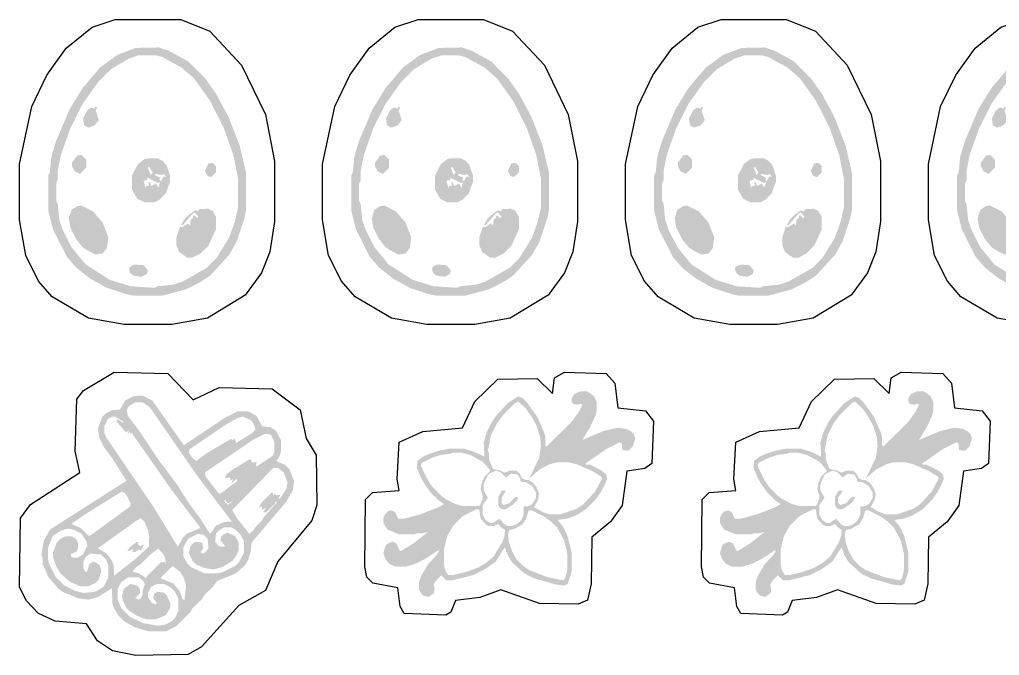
# Model space of a CAD drawing. Header units: millimetres. Extents: x 4 to 281, y 4 to 80.
# Drawn here: x 3.9 to 80.1, y 3.9 to 53.3 of the extents above; entities that cross this region are included whole.
import ezdxf

# ---------------------------------------------------------------- set-up
doc = ezdxf.new("R2010")
doc.units = ezdxf.units.MM
doc.layers.add('CUT', color=1, linetype='Continuous')
doc.layers.add('RASTER', color=7, linetype='Continuous')

msp = doc.modelspace()

# ---------------------------------------------------------------- hatches: boundary and pattern name
at = {"layer": 'RASTER'}
h = msp.add_hatch(color=7, dxfattribs=at)
h.paths.add_polyline_path([(12.896, 51.133), (14.705, 51.17), (15.443, 50.924), (16.957, 50.1), (18.31, 48.746), (19.172, 47.516), (20.119, 45.756), (20.981, 43.541), (21.473, 41.449), (21.473, 38.496), (21.35, 37.881), (20.735, 36.035), (20.156, 35.014), (18.68, 33.414), (17.941, 32.922), (16.797, 32.344), (14.951, 31.852), (12.736, 31.852), (12.121, 31.975), (10.645, 32.467), (9.377, 33.168), (8.27, 34.03), (7.531, 34.891), (6.461, 37.02), (6.092, 38.496), (6.092, 41.203), (6.215, 41.449), (6.338, 42.68), (6.707, 43.91), (7.778, 46.408), (8.762, 48.008), (10.115, 49.607), (11.469, 50.592)])
h.paths.add_polyline_path([(13.106, 50.555), (12.367, 50.309), (10.977, 49.484), (9.992, 48.5), (8.762, 46.777), (7.814, 44.895), (7.076, 42.803), (6.83, 41.572), (6.83, 40.834), (6.707, 40.588), (6.707, 39.234), (6.83, 38.988), (6.953, 37.758), (7.199, 37.02), (7.901, 35.629), (9.008, 34.276), (10.891, 33.082), (12.49, 32.59), (14.336, 32.467), (14.582, 32.59), (15.813, 32.713), (16.551, 32.959), (18.434, 34.03), (19.172, 34.768), (20.156, 36.367), (20.611, 37.635), (20.858, 38.742), (20.858, 40.957), (20.488, 42.803), (19.75, 44.895), (18.68, 47.023), (17.449, 48.746), (16.465, 49.607), (14.951, 50.432), (14.459, 50.555)])
h.paths.add_polyline_path([(9.697, 46.58), (9.906, 46.494), (9.783, 46.248), (10.029, 45.51), (9.697, 45.104), (9.205, 44.932), (8.885, 45.104), (8.799, 45.633), (9.131, 46.285), (9.414, 46.494), (9.746, 46.408)])
h.paths.add_polyline_path([(8.344, 42.766), (8.676, 42.803), (9.045, 42.434), (9.045, 41.818), (8.553, 41.326), (8.147, 41.535), (7.938, 41.941), (7.938, 42.188)])
h.paths.add_polyline_path([(13.635, 42.52), (14.582, 42.557), (14.988, 42.348), (15.283, 42.028), (15.566, 41.203), (15.566, 40.711), (15.234, 39.813), (14.742, 39.321), (14.336, 39.111), (13.598, 39.111), (13.019, 39.394), (12.613, 40.096), (12.613, 41.203), (13.069, 42.101)])
h.paths.add_polyline_path([(18.557, 42.151), (18.889, 42.188), (19.135, 41.941), (19.135, 41.449), (18.766, 41.08), (18.483, 41.166), (18.274, 41.572)])
h.paths.add_polyline_path([(13.93, 41.905), (13.844, 41.818), (14.053, 41.24), (14.213, 41.449)])
h.paths.add_polyline_path([(14.459, 41.326), (14.373, 41.24), (14.791, 41.043), (14.742, 40.871), (14.865, 40.748), (15.037, 41.117), (15.283, 41.117), (15.074, 41.326), (14.914, 41.24)])
h.paths.add_polyline_path([(13.807, 41.043), (13.807, 40.871), (13.512, 40.797), (13.635, 40.256), (13.758, 40.428), (13.93, 40.379), (13.881, 40.674), (13.967, 40.711), (14.127, 40.379), (14.459, 40.588), (14.668, 40.256), (14.791, 40.674), (14.619, 40.625)])
h.paths.add_polyline_path([(8.344, 38.828), (8.676, 38.865), (9.574, 38.41), (10.312, 37.549), (10.768, 36.404), (10.645, 35.543), (10.312, 35.137), (9.783, 35.051), (9.131, 35.383), (8.762, 35.629), (8.27, 36.244), (7.814, 37.143), (7.691, 37.881), (7.901, 38.533)])
h.paths.add_polyline_path([(17.818, 38.582), (18.52, 38.619), (18.852, 38.459), (19.135, 38.004), (19.135, 37.02), (18.557, 35.752), (17.941, 35.137), (17.289, 34.805), (16.92, 34.805), (16.268, 35.26), (16.059, 35.789), (16.059, 36.404), (16.342, 37.229), (16.514, 37.18), (16.957, 37.475), (17.129, 37.303), (17.166, 37.758), (17.375, 37.918), (17.326, 38.09), (17.498, 38.09), (17.658, 37.881), (17.781, 38.004), (17.498, 38.336), (17.375, 38.287), (16.514, 37.303), (16.428, 37.389), (16.76, 37.918), (17.375, 38.41), (17.535, 38.496), (17.744, 38.41)])
h.paths.add_polyline_path([(12.773, 34.276), (13.512, 34.226), (13.844, 33.82), (13.758, 33.537), (13.352, 33.328), (12.699, 33.414), (12.453, 33.66), (12.367, 33.943), (12.453, 34.103)])
h = msp.add_hatch(color=7, dxfattribs=at)
h.paths.add_polyline_path([(36.461, 51.133), (38.27, 51.17), (39.008, 50.924), (40.522, 50.1), (41.875, 48.746), (42.736, 47.516), (43.684, 45.756), (44.545, 43.541), (45.037, 41.449), (45.037, 38.496), (44.914, 37.881), (44.299, 36.035), (43.721, 35.014), (42.244, 33.414), (41.506, 32.922), (40.362, 32.344), (38.516, 31.852), (36.301, 31.852), (35.686, 31.975), (34.209, 32.467), (32.942, 33.168), (31.834, 34.03), (31.096, 34.891), (30.026, 37.02), (29.656, 38.496), (29.656, 41.203), (29.779, 41.449), (29.903, 42.68), (30.272, 43.91), (31.342, 46.408), (32.327, 48.008), (33.68, 49.607), (35.034, 50.592)])
h.paths.add_polyline_path([(36.67, 50.555), (35.932, 50.309), (34.541, 49.484), (33.557, 48.5), (32.327, 46.777), (31.379, 44.895), (30.641, 42.803), (30.395, 41.572), (30.395, 40.834), (30.272, 40.588), (30.272, 39.234), (30.395, 38.988), (30.518, 37.758), (30.764, 37.02), (31.465, 35.629), (32.573, 34.276), (34.455, 33.082), (36.055, 32.59), (37.901, 32.467), (38.147, 32.59), (39.377, 32.713), (40.115, 32.959), (41.998, 34.03), (42.736, 34.768), (43.721, 36.367), (44.176, 37.635), (44.422, 38.742), (44.422, 40.957), (44.053, 42.803), (43.315, 44.895), (42.244, 47.023), (41.014, 48.746), (40.029, 49.607), (38.516, 50.432), (38.024, 50.555)])
h.paths.add_polyline_path([(33.262, 46.58), (33.471, 46.494), (33.348, 46.248), (33.594, 45.51), (33.262, 45.104), (32.77, 44.932), (32.45, 45.104), (32.363, 45.633), (32.696, 46.285), (32.979, 46.494), (33.311, 46.408)])
h.paths.add_polyline_path([(31.908, 42.766), (32.24, 42.803), (32.61, 42.434), (32.61, 41.818), (32.117, 41.326), (31.711, 41.535), (31.502, 41.941), (31.502, 42.188)])
h.paths.add_polyline_path([(37.199, 42.52), (38.147, 42.557), (38.553, 42.348), (38.848, 42.028), (39.131, 41.203), (39.131, 40.711), (38.799, 39.813), (38.307, 39.321), (37.901, 39.111), (37.162, 39.111), (36.584, 39.394), (36.178, 40.096), (36.178, 41.203), (36.633, 42.101)])
h.paths.add_polyline_path([(42.121, 42.151), (42.453, 42.188), (42.699, 41.941), (42.699, 41.449), (42.33, 41.08), (42.047, 41.166), (41.838, 41.572)])
h.paths.add_polyline_path([(37.495, 41.905), (37.408, 41.818), (37.618, 41.24), (37.778, 41.449)])
h.paths.add_polyline_path([(38.024, 41.326), (37.938, 41.24), (38.356, 41.043), (38.307, 40.871), (38.43, 40.748), (38.602, 41.117), (38.848, 41.117), (38.639, 41.326), (38.479, 41.24)])
h.paths.add_polyline_path([(37.372, 41.043), (37.372, 40.871), (37.076, 40.797), (37.199, 40.256), (37.322, 40.428), (37.495, 40.379), (37.445, 40.674), (37.531, 40.711), (37.691, 40.379), (38.024, 40.588), (38.233, 40.256), (38.356, 40.674), (38.184, 40.625)])
h.paths.add_polyline_path([(31.908, 38.828), (32.24, 38.865), (33.139, 38.41), (33.877, 37.549), (34.332, 36.404), (34.209, 35.543), (33.877, 35.137), (33.348, 35.051), (32.696, 35.383), (32.327, 35.629), (31.834, 36.244), (31.379, 37.143), (31.256, 37.881), (31.465, 38.533)])
h.paths.add_polyline_path([(41.383, 38.582), (42.084, 38.619), (42.416, 38.459), (42.699, 38.004), (42.699, 37.02), (42.121, 35.752), (41.506, 35.137), (40.854, 34.805), (40.485, 34.805), (39.832, 35.26), (39.623, 35.789), (39.623, 36.404), (39.906, 37.229), (40.079, 37.18), (40.522, 37.475), (40.694, 37.303), (40.731, 37.758), (40.94, 37.918), (40.891, 38.09), (41.063, 38.09), (41.223, 37.881), (41.346, 38.004), (41.063, 38.336), (40.94, 38.287), (40.079, 37.303), (39.992, 37.389), (40.325, 37.918), (40.94, 38.41), (41.1, 38.496), (41.309, 38.41)])
h.paths.add_polyline_path([(36.338, 34.276), (37.076, 34.226), (37.408, 33.82), (37.322, 33.537), (36.916, 33.328), (36.264, 33.414), (36.018, 33.66), (35.932, 33.943), (36.018, 34.103)])
h = msp.add_hatch(color=7, dxfattribs=at)
h.paths.add_polyline_path([(60.026, 51.133), (61.834, 51.17), (62.573, 50.924), (64.086, 50.1), (65.44, 48.746), (66.301, 47.516), (67.248, 45.756), (68.11, 43.541), (68.602, 41.449), (68.602, 38.496), (68.479, 37.881), (67.864, 36.035), (67.285, 35.014), (65.809, 33.414), (65.071, 32.922), (63.926, 32.344), (62.08, 31.852), (59.866, 31.852), (59.25, 31.975), (57.774, 32.467), (56.506, 33.168), (55.399, 34.03), (54.661, 34.891), (53.59, 37.02), (53.221, 38.496), (53.221, 41.203), (53.344, 41.449), (53.467, 42.68), (53.836, 43.91), (54.907, 46.408), (55.891, 48.008), (57.245, 49.607), (58.598, 50.592)])
h.paths.add_polyline_path([(60.235, 50.555), (59.496, 50.309), (58.106, 49.484), (57.122, 48.5), (55.891, 46.777), (54.944, 44.895), (54.205, 42.803), (53.959, 41.572), (53.959, 40.834), (53.836, 40.588), (53.836, 39.234), (53.959, 38.988), (54.082, 37.758), (54.328, 37.02), (55.03, 35.629), (56.137, 34.276), (58.02, 33.082), (59.619, 32.59), (61.465, 32.467), (61.711, 32.59), (62.942, 32.713), (63.68, 32.959), (65.563, 34.03), (66.301, 34.768), (67.285, 36.367), (67.741, 37.635), (67.987, 38.742), (67.987, 40.957), (67.618, 42.803), (66.879, 44.895), (65.809, 47.023), (64.578, 48.746), (63.594, 49.607), (62.08, 50.432), (61.588, 50.555)])
h.paths.add_polyline_path([(56.826, 46.58), (57.035, 46.494), (56.912, 46.248), (57.159, 45.51), (56.826, 45.104), (56.334, 44.932), (56.014, 45.104), (55.928, 45.633), (56.26, 46.285), (56.543, 46.494), (56.876, 46.408)])
h.paths.add_polyline_path([(55.473, 42.766), (55.805, 42.803), (56.174, 42.434), (56.174, 41.818), (55.682, 41.326), (55.276, 41.535), (55.067, 41.941), (55.067, 42.188)])
h.paths.add_polyline_path([(60.764, 42.52), (61.711, 42.557), (62.117, 42.348), (62.413, 42.028), (62.696, 41.203), (62.696, 40.711), (62.363, 39.813), (61.871, 39.321), (61.465, 39.111), (60.727, 39.111), (60.149, 39.394), (59.743, 40.096), (59.743, 41.203), (60.198, 42.101)])
h.paths.add_polyline_path([(65.686, 42.151), (66.018, 42.188), (66.264, 41.941), (66.264, 41.449), (65.895, 41.08), (65.612, 41.166), (65.403, 41.572)])
h.paths.add_polyline_path([(61.059, 41.905), (60.973, 41.818), (61.182, 41.24), (61.342, 41.449)])
h.paths.add_polyline_path([(61.588, 41.326), (61.502, 41.24), (61.92, 41.043), (61.871, 40.871), (61.994, 40.748), (62.167, 41.117), (62.413, 41.117), (62.204, 41.326), (62.044, 41.24)])
h.paths.add_polyline_path([(60.936, 41.043), (60.936, 40.871), (60.641, 40.797), (60.764, 40.256), (60.887, 40.428), (61.059, 40.379), (61.01, 40.674), (61.096, 40.711), (61.256, 40.379), (61.588, 40.588), (61.797, 40.256), (61.92, 40.674), (61.748, 40.625)])
h.paths.add_polyline_path([(55.473, 38.828), (55.805, 38.865), (56.703, 38.41), (57.442, 37.549), (57.897, 36.404), (57.774, 35.543), (57.442, 35.137), (56.912, 35.051), (56.26, 35.383), (55.891, 35.629), (55.399, 36.244), (54.944, 37.143), (54.821, 37.881), (55.03, 38.533)])
h.paths.add_polyline_path([(64.947, 38.582), (65.649, 38.619), (65.981, 38.459), (66.264, 38.004), (66.264, 37.02), (65.686, 35.752), (65.071, 35.137), (64.418, 34.805), (64.049, 34.805), (63.397, 35.26), (63.188, 35.789), (63.188, 36.404), (63.471, 37.229), (63.643, 37.18), (64.086, 37.475), (64.258, 37.303), (64.295, 37.758), (64.504, 37.918), (64.455, 38.09), (64.628, 38.09), (64.788, 37.881), (64.911, 38.004), (64.628, 38.336), (64.504, 38.287), (63.643, 37.303), (63.557, 37.389), (63.889, 37.918), (64.504, 38.41), (64.664, 38.496), (64.874, 38.41)])
h.paths.add_polyline_path([(59.903, 34.276), (60.641, 34.226), (60.973, 33.82), (60.887, 33.537), (60.481, 33.328), (59.829, 33.414), (59.583, 33.66), (59.496, 33.943), (59.583, 34.103)])
h = msp.add_hatch(color=7, dxfattribs=at)
h.paths.add_polyline_path([(83.59, 51.133), (85.399, 51.17), (86.137, 50.924), (87.651, 50.1), (89.004, 48.746), (89.866, 47.516), (90.813, 45.756), (91.674, 43.541), (92.167, 41.449), (92.167, 38.496), (92.044, 37.881), (91.428, 36.035), (90.85, 35.014), (89.373, 33.414), (88.635, 32.922), (87.491, 32.344), (85.645, 31.852), (83.43, 31.852), (82.815, 31.975), (81.338, 32.467), (80.071, 33.168), (78.964, 34.03), (78.225, 34.891), (77.155, 37.02), (76.786, 38.496), (76.786, 41.203), (76.909, 41.449), (77.032, 42.68), (77.401, 43.91), (78.471, 46.408), (79.456, 48.008), (80.809, 49.607), (82.163, 50.592)])
h.paths.add_polyline_path([(83.799, 50.555), (83.061, 50.309), (81.671, 49.484), (80.686, 48.5), (79.456, 46.777), (78.508, 44.895), (77.77, 42.803), (77.524, 41.572), (77.524, 40.834), (77.401, 40.588), (77.401, 39.234), (77.524, 38.988), (77.647, 37.758), (77.893, 37.02), (78.594, 35.629), (79.702, 34.276), (81.584, 33.082), (83.184, 32.59), (85.03, 32.467), (85.276, 32.59), (86.506, 32.713), (87.245, 32.959), (89.127, 34.03), (89.866, 34.768), (90.85, 36.367), (91.305, 37.635), (91.551, 38.742), (91.551, 40.957), (91.182, 42.803), (90.444, 44.895), (89.373, 47.023), (88.143, 48.746), (87.159, 49.607), (85.645, 50.432), (85.153, 50.555)])
h.paths.add_polyline_path([(80.391, 46.58), (80.6, 46.494), (80.477, 46.248), (80.723, 45.51), (80.391, 45.104), (79.899, 44.932), (79.579, 45.104), (79.493, 45.633), (79.825, 46.285), (80.108, 46.494), (80.44, 46.408)])
h.paths.add_polyline_path([(79.037, 42.766), (79.37, 42.803), (79.739, 42.434), (79.739, 41.818), (79.247, 41.326), (78.841, 41.535), (78.631, 41.941), (78.631, 42.188)])
h.paths.add_polyline_path([(84.328, 42.52), (85.276, 42.557), (85.682, 42.348), (85.977, 42.028), (86.26, 41.203), (86.26, 40.711), (85.928, 39.813), (85.436, 39.321), (85.03, 39.111), (84.292, 39.111), (83.713, 39.394), (83.307, 40.096), (83.307, 41.203), (83.762, 42.101)])
h.paths.add_polyline_path([(89.25, 42.151), (89.583, 42.188), (89.829, 41.941), (89.829, 41.449), (89.46, 41.08), (89.177, 41.166), (88.967, 41.572)])
h.paths.add_polyline_path([(84.624, 41.905), (84.538, 41.818), (84.747, 41.24), (84.907, 41.449)])
h.paths.add_polyline_path([(85.153, 41.326), (85.067, 41.24), (85.485, 41.043), (85.436, 40.871), (85.559, 40.748), (85.731, 41.117), (85.977, 41.117), (85.768, 41.326), (85.608, 41.24)])
h.paths.add_polyline_path([(84.501, 41.043), (84.501, 40.871), (84.205, 40.797), (84.328, 40.256), (84.451, 40.428), (84.624, 40.379), (84.575, 40.674), (84.661, 40.711), (84.821, 40.379), (85.153, 40.588), (85.362, 40.256), (85.485, 40.674), (85.313, 40.625)])
h.paths.add_polyline_path([(79.037, 38.828), (79.37, 38.865), (80.268, 38.41), (81.006, 37.549), (81.461, 36.404), (81.338, 35.543), (81.006, 35.137), (80.477, 35.051), (79.825, 35.383), (79.456, 35.629), (78.964, 36.244), (78.508, 37.143), (78.385, 37.881), (78.594, 38.533)])
h.paths.add_polyline_path([(88.512, 38.582), (89.213, 38.619), (89.546, 38.459), (89.829, 38.004), (89.829, 37.02), (89.25, 35.752), (88.635, 35.137), (87.983, 34.805), (87.614, 34.805), (86.962, 35.26), (86.752, 35.789), (86.752, 36.404), (87.035, 37.229), (87.208, 37.18), (87.651, 37.475), (87.823, 37.303), (87.86, 37.758), (88.069, 37.918), (88.02, 38.09), (88.192, 38.09), (88.352, 37.881), (88.475, 38.004), (88.192, 38.336), (88.069, 38.287), (87.208, 37.303), (87.122, 37.389), (87.454, 37.918), (88.069, 38.41), (88.229, 38.496), (88.438, 38.41)])
h.paths.add_polyline_path([(83.467, 34.276), (84.205, 34.226), (84.538, 33.82), (84.451, 33.537), (84.045, 33.328), (83.393, 33.414), (83.147, 33.66), (83.061, 33.943), (83.147, 34.103)])
h = msp.add_hatch(color=7, dxfattribs=at)
h.paths.add_polyline_path([(47.473, 24.401), (47.937, 24.426), (48.205, 24.288), (48.531, 24.044), (48.75, 23.612), (48.75, 22.88), (48.669, 22.555), (48.205, 21.555), (47.636, 20.627), (49.32, 21.335), (50.377, 21.579), (51.028, 21.498), (51.459, 21.278), (51.621, 21.115), (51.76, 20.766), (51.573, 20.139), (51.296, 19.847), (51.19, 19.79), (50.759, 19.847), (50.702, 20.359), (50.54, 20.44), (49.458, 19.895), (47.88, 18.789), (47.961, 18.675), (48.1, 18.732), (48.344, 18.651), (49.1, 18.269), (49.507, 17.943), (49.564, 17.593), (49.401, 17.187), (49.1, 16.593), (48.693, 16.024), (47.88, 15.21), (47.124, 14.747), (46.473, 14.503), (45.822, 14.421), (45.741, 14.34), (46.091, 13.958), (46.473, 13.201), (46.798, 11.9), (46.798, 10.354), (46.497, 9.435), (46.229, 9.297), (45.578, 9.378), (43.87, 9.866), (43.114, 10.249), (42.138, 11.143), (41.837, 11.656), (41.617, 12.282), (40.885, 11.143), (40.072, 10.574), (39.152, 10.11), (37.526, 9.704), (37.038, 9.704), (36.655, 10.086), (36.281, 9.728), (36.062, 9.378), (36.143, 9.053), (36.086, 8.703), (35.655, 8.402), (35.224, 8.541), (34.923, 8.972), (34.923, 9.541), (35.086, 10.029), (35.631, 10.948), (36.33, 11.713), (36.525, 12.038), (36.363, 12.006), (35.435, 11.387), (34.679, 11.005), (33.865, 10.761), (33.133, 10.761), (32.621, 10.981), (32.296, 11.387), (32.157, 11.819), (32.296, 12.331), (32.426, 12.526), (32.645, 12.632), (32.889, 12.713), (33.158, 12.575), (33.434, 12.038), (33.54, 11.981), (34.541, 12.607), (35.631, 13.47), (35.167, 13.364), (34.76, 13.364), (34.598, 13.283), (33.377, 13.283), (32.458, 13.665), (32.157, 14.177), (32.157, 14.584), (32.296, 14.852), (32.54, 15.096), (32.808, 15.153), (33.077, 15.015), (33.272, 14.56), (33.377, 14.503), (33.784, 14.503), (35.004, 14.828), (36.468, 15.397), (36.875, 15.641), (36.444, 15.942), (35.793, 16.593), (35.387, 17.162), (35.086, 17.675), (34.76, 18.488), (34.817, 19.001), (35.224, 19.326), (35.736, 19.546), (36.468, 19.79), (37.282, 19.952), (38.42, 19.952), (39.234, 19.708), (40.023, 19.326), (39.966, 20.44), (40.21, 21.254), (40.592, 22.01), (40.917, 22.498), (41.812, 23.474), (42.65, 24.019), (43, 23.881), (43.325, 23.556), (44.138, 22.417), (44.683, 21.172), (44.765, 20.847), (44.765, 20.196), (44.846, 20.115), (46.741, 21.961), (47.392, 22.856), (47.612, 23.287), (47.587, 23.425), (47.449, 23.45), (47.286, 23.368), (46.936, 23.425), (46.798, 23.612), (46.798, 23.856), (47.018, 24.206)])
h.paths.add_polyline_path([(42.65, 23.612), (42.382, 23.474), (41.487, 22.579), (40.999, 21.929), (40.535, 21.01), (40.291, 19.79), (40.372, 19.627), (40.372, 19.139), (40.673, 18.382), (41.267, 18.244), (41.593, 18.081), (41.999, 18.244), (42.487, 18.244), (42.756, 18.025), (42.951, 17.65), (43.219, 17.512), (43.463, 17.512), (43.813, 17.293), (44.057, 16.967), (44.277, 16.455), (44.195, 15.967), (43.87, 15.397), (44.602, 14.991), (45.09, 14.828), (45.903, 14.828), (47.229, 15.292), (47.717, 15.617), (48.612, 16.593), (49.157, 17.593), (49.1, 17.781), (48.449, 18.187), (47.205, 18.732), (46.554, 18.895), (45.659, 18.895), (45.09, 18.732), (44.334, 18.35), (43.488, 17.618), (44.277, 19.22), (44.415, 20.139), (44.358, 20.847), (44.033, 21.823), (43.65, 22.498), (43.244, 23.067)])
h.paths.add_polyline_path([(37.526, 19.627), (37.363, 19.546), (36.631, 19.464), (35.899, 19.22), (35.142, 18.838), (35.086, 18.651), (35.167, 18.407), (35.631, 17.488), (35.956, 17), (36.688, 16.268), (37.013, 16.024), (37.77, 15.641), (38.339, 15.479), (39.559, 15.479), (39.665, 15.536), (39.884, 16.048), (39.884, 16.292), (39.722, 16.78), (39.803, 17.268), (40.023, 17.781), (40.397, 18.138), (40.454, 18.244), (40.397, 18.35), (39.909, 18.919), (38.908, 19.464), (38.258, 19.627)])
h.paths.add_polyline_path([(40.942, 18.244), (40.429, 18.025), (40.267, 17.862), (39.966, 17.187), (39.966, 16.699), (40.291, 16.129), (39.884, 15.56), (39.884, 14.828), (40.104, 14.397), (40.454, 14.177), (40.698, 14.177), (41.186, 14.503), (41.568, 14.072), (41.837, 13.933), (42.162, 13.933), (42.512, 14.072), (42.837, 14.316), (43.057, 14.747), (43.081, 15.454), (43.463, 15.479), (43.764, 15.666), (44.033, 16.129), (44.033, 16.536), (43.732, 17.049), (43.219, 17.349), (42.837, 17.374), (42.813, 17.593), (42.593, 17.943), (42.081, 18), (41.698, 17.699), (41.292, 18.106)])
h.paths.add_polyline_path([(41.373, 16.674), (41.593, 16.699), (41.674, 16.617), (41.349, 16.129), (41.349, 15.723), (41.511, 15.56), (41.942, 15.698), (42.382, 16.154), (42.569, 16.211), (42.65, 16.129), (42.512, 15.861), (42.268, 15.617), (41.674, 15.235), (41.43, 15.235), (41.21, 15.34), (41.105, 15.56), (41.105, 16.211)])
h.paths.add_polyline_path([(39.396, 15.235), (38.315, 14.69), (37.583, 13.958), (37.119, 13.12), (36.875, 12.144), (36.875, 10.924), (36.956, 10.517), (37.2, 10.11), (37.526, 10.11), (38.583, 10.354), (39.478, 10.68), (40.153, 11.062), (40.722, 11.55), (41.43, 12.713), (41.593, 13.201), (41.617, 13.632), (41.324, 13.828), (41.105, 14.096), (40.779, 13.933), (40.372, 13.933), (40.104, 14.072), (39.722, 14.503), (39.616, 15.21)])
h.paths.add_polyline_path([(43.545, 15.153), (43.439, 15.096), (43.301, 14.584), (43, 14.072), (42.325, 13.689), (41.975, 13.632), (41.918, 13.527), (41.861, 13.258), (41.918, 12.713), (42.162, 11.981), (42.544, 11.306), (43.032, 10.818), (43.52, 10.493), (44.927, 9.948), (46.147, 9.704), (46.31, 9.866), (46.473, 10.517), (46.473, 11.737), (46.229, 12.795), (45.684, 13.795), (45.196, 14.283), (44.626, 14.69), (43.707, 15.153)])
h = msp.add_hatch(color=7, dxfattribs=at)
h.paths.add_polyline_path([(73.662, 24.401), (74.126, 24.426), (74.394, 24.288), (74.72, 24.044), (74.939, 23.612), (74.939, 22.88), (74.858, 22.555), (74.394, 21.555), (73.825, 20.627), (75.509, 21.335), (76.566, 21.579), (77.217, 21.498), (77.648, 21.278), (77.81, 21.115), (77.949, 20.766), (77.762, 20.139), (77.485, 19.847), (77.379, 19.79), (76.948, 19.847), (76.891, 20.359), (76.729, 20.44), (75.647, 19.895), (74.069, 18.789), (74.15, 18.675), (74.288, 18.732), (74.532, 18.651), (75.289, 18.269), (75.696, 17.943), (75.753, 17.593), (75.59, 17.187), (75.289, 16.593), (74.882, 16.024), (74.069, 15.21), (73.312, 14.747), (72.662, 14.503), (72.011, 14.421), (71.93, 14.34), (72.279, 13.958), (72.662, 13.201), (72.987, 11.9), (72.987, 10.354), (72.686, 9.435), (72.418, 9.297), (71.767, 9.378), (70.059, 9.866), (69.302, 10.249), (68.326, 11.143), (68.025, 11.656), (67.806, 12.282), (67.074, 11.143), (66.26, 10.574), (65.341, 10.11), (63.715, 9.704), (63.227, 9.704), (62.844, 10.086), (62.47, 9.728), (62.25, 9.378), (62.332, 9.053), (62.275, 8.703), (61.844, 8.402), (61.413, 8.541), (61.112, 8.972), (61.112, 9.541), (61.274, 10.029), (61.819, 10.948), (62.519, 11.713), (62.714, 12.038), (62.551, 12.006), (61.624, 11.387), (60.868, 11.005), (60.054, 10.761), (59.322, 10.761), (58.81, 10.981), (58.485, 11.387), (58.346, 11.819), (58.485, 12.331), (58.615, 12.526), (58.834, 12.632), (59.078, 12.713), (59.347, 12.575), (59.623, 12.038), (59.729, 11.981), (60.729, 12.607), (61.819, 13.47), (61.356, 13.364), (60.949, 13.364), (60.786, 13.283), (59.566, 13.283), (58.647, 13.665), (58.346, 14.177), (58.346, 14.584), (58.485, 14.852), (58.729, 15.096), (58.997, 15.153), (59.265, 15.015), (59.461, 14.56), (59.566, 14.503), (59.973, 14.503), (61.193, 14.828), (62.657, 15.397), (63.064, 15.641), (62.633, 15.942), (61.982, 16.593), (61.575, 17.162), (61.274, 17.675), (60.949, 18.488), (61.006, 19.001), (61.413, 19.326), (61.925, 19.546), (62.657, 19.79), (63.471, 19.952), (64.609, 19.952), (65.423, 19.708), (66.212, 19.326), (66.155, 20.44), (66.399, 21.254), (66.781, 22.01), (67.106, 22.498), (68.001, 23.474), (68.839, 24.019), (69.189, 23.881), (69.514, 23.556), (70.327, 22.417), (70.872, 21.172), (70.954, 20.847), (70.954, 20.196), (71.035, 20.115), (72.93, 21.961), (73.581, 22.856), (73.8, 23.287), (73.776, 23.425), (73.638, 23.45), (73.475, 23.368), (73.125, 23.425), (72.987, 23.612), (72.987, 23.856), (73.207, 24.206)])
h.paths.add_polyline_path([(68.839, 23.612), (68.57, 23.474), (67.676, 22.579), (67.188, 21.929), (66.724, 21.01), (66.48, 19.79), (66.561, 19.627), (66.561, 19.139), (66.862, 18.382), (67.456, 18.244), (67.781, 18.081), (68.188, 18.244), (68.676, 18.244), (68.945, 18.025), (69.14, 17.65), (69.408, 17.512), (69.652, 17.512), (70.002, 17.293), (70.246, 16.967), (70.466, 16.455), (70.384, 15.967), (70.059, 15.397), (70.791, 14.991), (71.279, 14.828), (72.092, 14.828), (73.418, 15.292), (73.906, 15.617), (74.801, 16.593), (75.346, 17.593), (75.289, 17.781), (74.638, 18.187), (73.394, 18.732), (72.743, 18.895), (71.848, 18.895), (71.279, 18.732), (70.523, 18.35), (69.677, 17.618), (70.466, 19.22), (70.604, 20.139), (70.547, 20.847), (70.222, 21.823), (69.839, 22.498), (69.433, 23.067)])
h.paths.add_polyline_path([(63.715, 19.627), (63.552, 19.546), (62.82, 19.464), (62.088, 19.22), (61.331, 18.838), (61.274, 18.651), (61.356, 18.407), (61.819, 17.488), (62.145, 17), (62.877, 16.268), (63.202, 16.024), (63.959, 15.641), (64.528, 15.479), (65.748, 15.479), (65.854, 15.536), (66.073, 16.048), (66.073, 16.292), (65.911, 16.78), (65.992, 17.268), (66.212, 17.781), (66.586, 18.138), (66.643, 18.244), (66.586, 18.35), (66.098, 18.919), (65.097, 19.464), (64.447, 19.627)])
h.paths.add_polyline_path([(67.131, 18.244), (66.618, 18.025), (66.456, 17.862), (66.155, 17.187), (66.155, 16.699), (66.48, 16.129), (66.073, 15.56), (66.073, 14.828), (66.293, 14.397), (66.643, 14.177), (66.887, 14.177), (67.375, 14.503), (67.757, 14.072), (68.025, 13.933), (68.351, 13.933), (68.701, 14.072), (69.026, 14.316), (69.246, 14.747), (69.27, 15.454), (69.652, 15.479), (69.953, 15.666), (70.222, 16.129), (70.222, 16.536), (69.921, 17.049), (69.408, 17.349), (69.026, 17.374), (69.002, 17.593), (68.782, 17.943), (68.269, 18), (67.887, 17.699), (67.48, 18.106)])
h.paths.add_polyline_path([(67.562, 16.674), (67.781, 16.699), (67.863, 16.617), (67.537, 16.129), (67.537, 15.723), (67.7, 15.56), (68.131, 15.698), (68.57, 16.154), (68.757, 16.211), (68.839, 16.129), (68.701, 15.861), (68.457, 15.617), (67.863, 15.235), (67.619, 15.235), (67.399, 15.34), (67.293, 15.56), (67.293, 16.211)])
h.paths.add_polyline_path([(65.585, 15.235), (64.504, 14.69), (63.772, 13.958), (63.308, 13.12), (63.064, 12.144), (63.064, 10.924), (63.145, 10.517), (63.389, 10.11), (63.715, 10.11), (64.772, 10.354), (65.667, 10.68), (66.342, 11.062), (66.911, 11.55), (67.619, 12.713), (67.781, 13.201), (67.806, 13.632), (67.513, 13.828), (67.293, 14.096), (66.968, 13.933), (66.561, 13.933), (66.293, 14.072), (65.911, 14.503), (65.805, 15.21)])
h.paths.add_polyline_path([(69.734, 15.153), (69.628, 15.096), (69.49, 14.584), (69.189, 14.072), (68.513, 13.689), (68.164, 13.632), (68.107, 13.527), (68.05, 13.258), (68.107, 12.713), (68.351, 11.981), (68.733, 11.306), (69.221, 10.818), (69.709, 10.493), (71.116, 9.948), (72.336, 9.704), (72.499, 9.866), (72.662, 10.517), (72.662, 11.737), (72.418, 12.795), (71.873, 13.795), (71.385, 14.283), (70.815, 14.69), (69.896, 15.153)])
h = msp.add_hatch(color=7, dxfattribs=at)
h.paths.add_polyline_path([(12.749, 24.049), (13.435, 24.08), (14.183, 23.701), (16.642, 20.217), (19.859, 22.369), (20.812, 22.85), (21.631, 22.85), (22.174, 22.574), (22.379, 22.369), (22.727, 21.693), (23.373, 21.621), (23.813, 21.344), (24.192, 20.596), (24.192, 19.674), (24.018, 19.234), (23.813, 18.988), (24.53, 18.681), (24.838, 18.373), (25.217, 17.421), (25.114, 16.703), (24.633, 15.853), (21.908, 12.636), (21.836, 11.888), (21.631, 11.274), (21.355, 10.833), (20.637, 10.218), (19.244, 9.665), (18.793, 9.092), (18.22, 8.538), (18.076, 8.272), (17.298, 7.514), (17.154, 7.248), (16.027, 6.121), (15.279, 5.742), (13.845, 5.742), (12.821, 6.049), (11.97, 6.53), (11.561, 6.94), (11.182, 7.586), (11.079, 7.893), (11.048, 9.092), (9.952, 8.405), (9.235, 8.2), (8.415, 8.303), (7.258, 8.784), (6.95, 8.989), (6.131, 9.911), (5.649, 10.966), (5.649, 11.479), (5.547, 11.683), (5.752, 12.81), (6.233, 13.661), (12.175, 17.451), (11.007, 19.295), (10.434, 20.053), (10.055, 20.801), (9.952, 21.518), (10.29, 22.41), (10.536, 22.676), (11.079, 22.953), (11.663, 22.983), (12.073, 23.701)])
h.paths.add_polyline_path([(12.923, 23.567), (12.38, 23.291), (12.206, 22.953), (12.278, 22.512), (13.159, 21.344), (14.634, 19.131), (16.13, 17.144), (16.99, 15.751), (17.871, 14.583), (18.629, 13.394), (18.732, 13.353), (19.142, 13.968), (19.787, 14.245), (20.371, 14.275), (17.707, 17.8), (13.978, 23.188), (13.435, 23.567)])
h.paths.add_polyline_path([(11.079, 22.44), (10.741, 22.266), (10.464, 21.723), (10.464, 21.109), (10.639, 20.771), (14.286, 15.402), (16.171, 12.329), (16.581, 13.046), (16.888, 13.353), (17.912, 13.763), (17.871, 13.866), (15.659, 16.775), (12.585, 21.18), (12.442, 21.139), (12.442, 21.283), (12.237, 21.037), (12.38, 21.385), (12.175, 21.242), (12.073, 21.283), (11.458, 22), (11.386, 22.133), (11.489, 22.236), (11.929, 21.959), (11.929, 22.061), (11.284, 22.44)])
h.paths.add_polyline_path([(21.221, 22.44), (20.812, 22.338), (19.961, 21.857), (17.093, 19.91), (17.021, 19.674), (17.298, 19.234), (17.605, 18.988), (18.425, 19.603), (20.166, 20.627), (20.299, 20.699), (20.474, 20.627), (20.576, 20.771), (20.709, 20.392), (21.969, 21.18), (22.215, 21.447), (22.072, 21.857), (21.867, 22.164)])
h.paths.add_polyline_path([(22.963, 21.109), (22.01, 20.627), (18.281, 18.107), (18.322, 17.8), (19.347, 16.468), (19.511, 16.468), (20.74, 17.39), (20.812, 17.523), (20.74, 17.595), (20.33, 17.246), (20.474, 17.595), (20.228, 17.451), (20.269, 17.697), (19.818, 17.656), (19.961, 17.964), (20.371, 18.271), (21.764, 19.131), (21.867, 19.09), (21.939, 18.855), (22.318, 18.927), (22.246, 18.65), (22.318, 18.578), (23.547, 19.398), (23.68, 19.674), (23.68, 20.494), (23.404, 21.037)])
h.paths.add_polyline_path([(23.578, 18.445), (20.402, 15.167), (20.781, 14.521), (21.734, 13.323), (22.072, 13.599), (22.215, 13.866), (22.686, 14.316), (22.83, 14.583), (23.885, 15.781), (23.813, 15.853), (23.711, 15.648), (23.035, 14.993), (22.789, 14.993), (23.035, 15.341), (22.686, 15.197), (22.727, 15.443), (22.482, 15.402), (22.686, 15.751), (23.506, 16.57), (23.608, 16.324), (23.711, 16.468), (23.813, 16.324), (24.162, 16.365), (23.987, 16.089), (24.121, 16.058), (24.602, 16.806), (24.705, 17.318), (24.428, 18.066), (23.987, 18.445)])
h.paths.add_polyline_path([(11.796, 16.601), (9.204, 14.993), (7.975, 14.173), (7.934, 14.071), (8.651, 13.763), (9.204, 13.189), (9.368, 13.189), (12.442, 15.443), (12.513, 15.679), (12.237, 16.222), (12.032, 16.529)])
h.paths.add_polyline_path([(19.89, 15.986), (19.787, 15.884), (19.859, 15.751), (20.094, 15.576), (20.474, 15.915), (20.125, 15.71), (19.92, 15.812)])
h.paths.add_polyline_path([(13.302, 14.521), (12.995, 14.378), (9.952, 12.196), (10.598, 11.817), (11.007, 11.304), (11.182, 10.864), (11.212, 10.075), (12.851, 11.345), (13.917, 12.329), (13.948, 13.118), (13.845, 13.63), (13.569, 14.275)])
h.paths.add_polyline_path([(19.787, 13.835), (19.449, 13.661), (19.142, 13.353), (19.07, 12.708), (19.347, 12.37), (19.787, 12.298), (19.818, 12.431), (19.48, 12.81), (19.552, 13.148), (19.992, 13.425), (20.637, 13.148), (20.914, 12.606), (20.914, 12.093), (20.74, 11.653), (20.433, 11.243), (19.685, 10.761), (18.968, 10.557), (18.25, 10.659), (17.605, 10.936), (17.298, 11.243), (17.021, 11.888), (17.195, 12.431), (17.533, 12.708), (18.076, 12.636), (18.148, 12.196), (17.943, 11.888), (18.046, 11.786), (18.281, 11.858), (18.558, 12.196), (18.486, 12.944), (18.179, 13.251), (17.738, 13.323), (16.99, 12.944), (16.611, 12.298), (16.611, 11.581), (16.888, 11.038), (17.195, 10.731), (18.25, 10.249), (19.275, 10.249), (19.685, 10.352), (20.637, 10.833), (20.945, 11.141), (21.324, 11.888), (21.324, 12.708), (21.047, 13.251), (20.637, 13.661), (20.299, 13.835)])
h.paths.add_polyline_path([(7.596, 13.732), (7.053, 13.558), (6.438, 13.148), (6.059, 12.196), (6.059, 11.376), (6.162, 10.966), (6.643, 10.014), (7.36, 9.296), (8.108, 8.917), (8.825, 8.713), (9.747, 8.815), (10.393, 9.194), (10.772, 9.942), (10.772, 10.864), (10.598, 11.304), (10.188, 11.714), (9.338, 11.786), (8.999, 11.509), (8.825, 11.171), (8.825, 10.659), (8.958, 10.382), (9.102, 10.382), (9.307, 10.997), (9.645, 11.171), (10.085, 10.895), (10.229, 10.423), (9.983, 9.706), (9.778, 9.501), (9.133, 9.225), (8.62, 9.225), (7.77, 9.604), (7.053, 10.218), (6.674, 10.864), (6.469, 11.479), (6.469, 11.888), (6.746, 12.636), (7.053, 12.944), (7.391, 13.118), (7.903, 13.118), (8.241, 12.944), (8.415, 12.606), (8.415, 12.196), (8.282, 11.919), (7.832, 11.755), (7.873, 11.55), (8.006, 11.479), (8.415, 11.479), (8.795, 11.714), (9.133, 12.401), (9.061, 12.739), (8.651, 13.353), (8.108, 13.63)])
h.paths.add_polyline_path([(12.954, 12.677), (13.097, 12.677), (13.056, 12.534), (13.261, 12.329), (13.364, 12.472), (13.507, 12.472), (13.302, 12.022), (13.128, 12.093), (12.892, 11.919), (12.647, 11.919), (12.688, 12.165), (12.483, 12.022), (12.237, 12.022), (12.483, 12.329)])
h.paths.add_polyline_path([(14.634, 12.165), (13.917, 11.612), (13.261, 10.936), (12.995, 10.792), (12.647, 10.382), (13.128, 10.249), (13.712, 9.87), (13.814, 10.075), (14.839, 11.1), (15.146, 11.141), (15.249, 10.997), (15.177, 11.479), (15.003, 11.817)])
h.paths.add_polyline_path([(15.761, 10.833), (14.798, 9.87), (15.822, 9.46), (16.335, 8.846), (16.509, 8.303), (16.683, 8.129), (16.816, 9.327), (16.611, 9.942), (16.335, 10.382)])
h.paths.add_polyline_path([(12.308, 9.942), (11.766, 9.563), (11.489, 9.02), (11.489, 8.2), (11.766, 7.555), (12.483, 6.838), (13.538, 6.356), (14.593, 6.182), (15.177, 6.254), (15.72, 6.53), (15.925, 6.735), (16.201, 7.278), (16.201, 8.303), (15.925, 8.846), (15.618, 9.153), (15.075, 9.43), (14.562, 9.43), (14.081, 9.194), (13.845, 8.713), (13.845, 8.405), (14.122, 7.965), (14.429, 7.821), (14.532, 7.965), (14.255, 8.303), (14.327, 8.641), (14.562, 8.815), (15.105, 8.743), (15.31, 8.538), (15.587, 7.893), (15.587, 7.586), (15.249, 7.002), (14.46, 6.664), (13.743, 6.664), (12.995, 6.94), (12.38, 7.35), (12.175, 7.555), (11.899, 8.098), (11.827, 8.477), (11.97, 9.051), (12.513, 9.43), (13.056, 9.255), (13.231, 9.02), (13.231, 8.713), (12.851, 8.333), (13.128, 8.2), (13.261, 8.272), (13.435, 8.61), (13.435, 8.917), (13.61, 9.399), (13.466, 9.665), (13.128, 9.942)])

# ---------------------------------------------------------------- linework, layer by layer
at = {"layer": 'CUT'}
for points in [[(11.299, 53.338), (16.393, 53.338), (18.648, 52.443), (21.12, 49.797), (22.982, 45.948), (23.702, 42.324), (23.702, 37.624), (23.329, 35.26), (22.689, 33.643), (21.42, 31.896), (18.47, 30.096), (15.701, 29.622), (11.986, 29.622), (9.218, 30.096), (6.397, 31.769), (5.337, 32.98), (4.335, 34.983), (3.863, 37.746), (3.863, 42.079), (4.816, 46.576), (5.985, 49.013), (7.492, 51.117), (9.495, 52.745)], [(34.864, 53.338), (39.957, 53.338), (42.213, 52.443), (44.685, 49.797), (46.547, 45.948), (47.267, 42.324), (47.267, 37.624), (46.894, 35.26), (46.254, 33.643), (44.985, 31.896), (42.035, 30.096), (39.266, 29.622), (35.551, 29.622), (32.783, 30.096), (29.961, 31.769), (28.901, 32.98), (27.9, 34.983), (27.427, 37.746), (27.427, 42.079), (28.381, 46.576), (29.55, 49.013), (31.057, 51.117), (33.059, 52.745)], [(58.429, 53.338), (63.522, 53.338), (65.777, 52.443), (68.249, 49.797), (70.112, 45.948), (70.831, 42.324), (70.831, 37.624), (70.458, 35.26), (69.819, 33.643), (68.549, 31.896), (65.6, 30.096), (62.83, 29.622), (59.116, 29.622), (56.347, 30.096), (53.526, 31.769), (52.466, 32.98), (51.465, 34.983), (50.992, 37.746), (50.992, 42.079), (51.946, 46.576), (53.115, 49.013), (54.621, 51.117), (56.624, 52.745)], [(81.993, 53.338), (87.086, 53.338), (89.342, 52.443), (91.814, 49.797), (93.676, 45.948), (94.396, 42.324), (94.396, 37.624), (94.023, 35.26), (93.383, 33.643), (92.114, 31.896), (89.164, 30.096), (86.395, 29.622), (82.68, 29.622), (79.912, 30.096), (77.09, 31.769), (76.031, 32.98), (75.029, 34.983), (74.556, 37.746), (74.556, 42.079), (75.51, 46.576), (76.679, 49.013), (78.186, 51.117), (80.189, 52.745)], [(11.206, 25.898), (15.391, 25.804), (17.359, 23.754), (19.379, 24.699), (23.502, 24.605), (25.689, 22.97), (26.146, 20.729), (26.921, 19.437), (26.994, 15.556), (26.599, 14.351), (23.942, 11.16), (22.989, 8.902), (20.929, 7.753), (18.01, 4.526), (16.976, 3.945), (12.911, 3.862), (11.076, 4.229), (9.935, 5.008), (9.055, 6.327), (6.628, 6.518), (5.322, 7.123), (4.388, 8.1), (3.862, 9.184), (3.935, 14.536), (4.713, 15.596), (8.547, 18.088), (8.175, 19.764), (8.31, 23.791), (8.845, 24.481)], [(46.244, 25.898), (49.48, 25.798), (50.167, 25.038), (50.387, 23.136), (52.539, 22.905), (53.184, 22.096), (53.049, 18.808), (52.506, 18.398), (51.086, 18.188), (50.745, 15.516), (49.827, 14.245), (48.382, 13.07), (48.318, 9.444), (48.04, 8.156), (47.312, 7.858), (44.293, 7.899), (41.308, 8.956), (39.657, 8.365), (37.778, 8.122), (37.416, 7.225), (37.031, 7.003), (33.786, 7.129), (33.456, 7.673), (33.285, 9.131), (31.341, 9.479), (30.884, 9.954), (30.718, 10.747), (30.76, 15.983), (31.324, 16.547), (33.395, 16.703), (33.239, 17.585), (33.391, 20.466), (35.229, 21.291), (38.313, 21.563), (39.266, 23.628), (41.056, 25.368), (44.129, 25.418), (45.314, 24.255), (45.467, 25.472)], [(72.433, 25.898), (75.669, 25.798), (76.356, 25.038), (76.576, 23.136), (78.728, 22.905), (79.373, 22.096), (79.238, 18.808), (78.695, 18.398), (77.275, 18.188), (76.934, 15.516), (76.016, 14.245), (74.571, 13.07), (74.507, 9.444), (74.229, 8.156), (73.501, 7.858), (70.482, 7.899), (67.497, 8.956), (65.845, 8.365), (63.967, 8.122), (63.605, 7.225), (63.22, 7.003), (59.975, 7.129), (59.645, 7.673), (59.474, 9.131), (57.53, 9.479), (57.073, 9.954), (56.907, 10.747), (56.949, 15.983), (57.512, 16.547), (59.584, 16.703), (59.428, 17.585), (59.58, 20.466), (61.418, 21.291), (64.502, 21.563), (65.455, 23.628), (67.245, 25.368), (70.318, 25.418), (71.503, 24.255), (71.656, 25.472)]]:
    msp.add_lwpolyline(points, close=True, dxfattribs=at)

doc.saveas('drawing.dxf')
